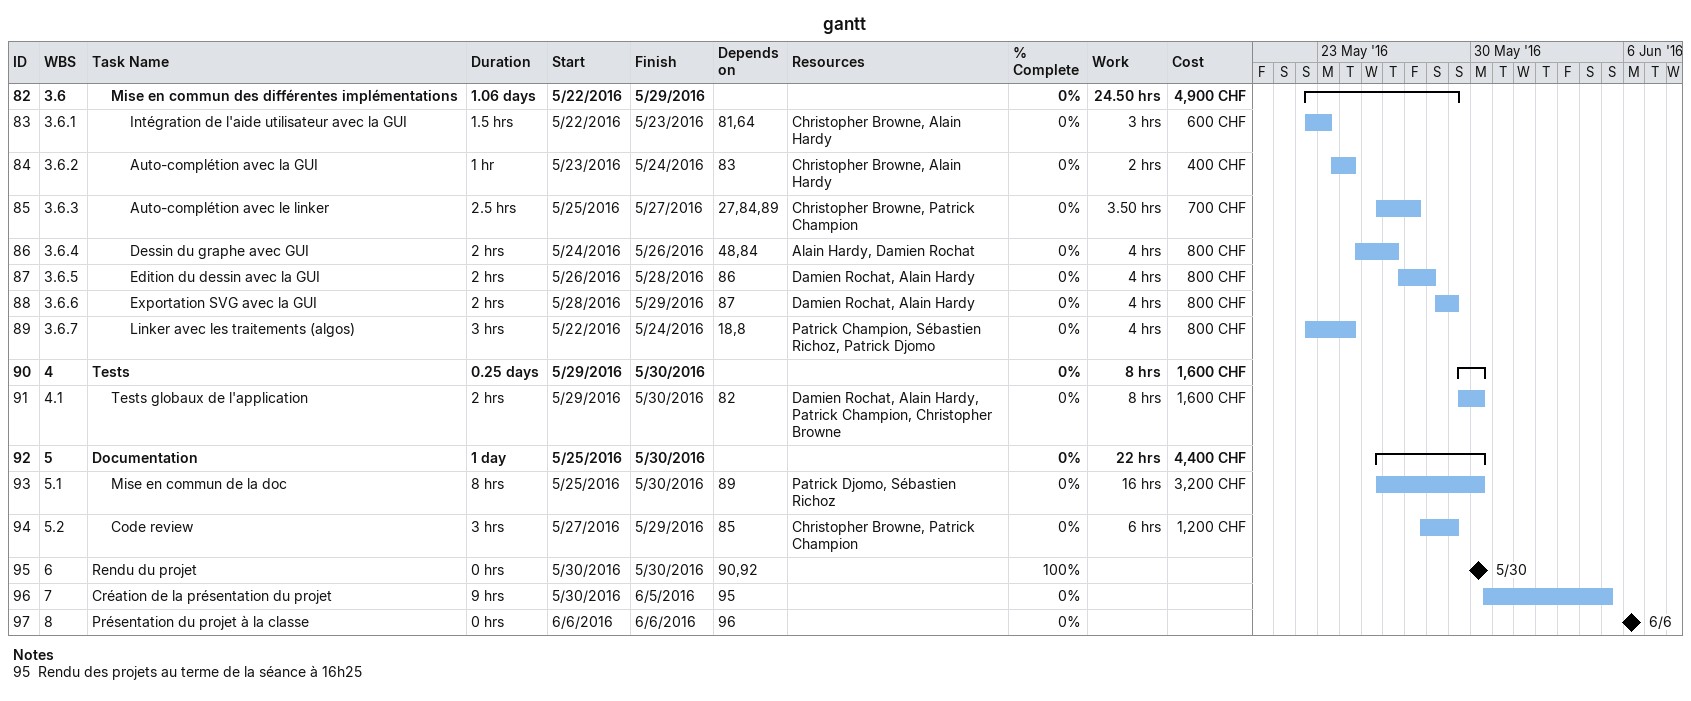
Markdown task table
gantt

| ID | WBS | Task | Duration | Start | Finish | Predecessors | Resources | % complete | Work (h) | Cost (CHF) |
|---|---|---|---|---|---|---|---|---|---|---|
| 82 | 3.6 | **Mise en commun des différentes implémentations** | 1.06d | 2016-05-22 | 2016-05-29 |  |  | 0 | 24.50 | 4900 |
| 83 | 3.6.1 | Intégration de l'aide utilisateur avec la GUI | 1.5h | 2016-05-22 | 2016-05-23 | 81, 64 | Christopher Browne, Alain Hardy | 0 | 3 | 600 |
| 84 | 3.6.2 | Auto-complétion avec la GUI | 1h | 2016-05-23 | 2016-05-24 | 83 | Christopher Browne, Alain Hardy | 0 | 2 | 400 |
| 85 | 3.6.3 | Auto-complétion avec le linker | 2.5h | 2016-05-25 | 2016-05-27 | 27, 84, 89 | Christopher Browne, Patrick Champion | 0 | 3.50 | 700 |
| 86 | 3.6.4 | Dessin du graphe avec GUI | 2h | 2016-05-24 | 2016-05-26 | 48, 84 | Alain Hardy, Damien Rochat | 0 | 4 | 800 |
| 87 | 3.6.5 | Edition du dessin avec la GUI | 2h | 2016-05-26 | 2016-05-28 | 86 | Damien Rochat, Alain Hardy | 0 | 4 | 800 |
| 88 | 3.6.6 | Exportation SVG avec la GUI | 2h | 2016-05-28 | 2016-05-29 | 87 | Damien Rochat, Alain Hardy | 0 | 4 | 800 |
| 89 | 3.6.7 | Linker avec les traitements (algos) | 3h | 2016-05-22 | 2016-05-24 | 18, 8 | Patrick Champion, Sébastien Richoz, Patrick Djomo | 0 | 4 | 800 |
| 90 | 4 | **Tests** | 0.25d | 2016-05-29 | 2016-05-30 |  |  | 0 | 8 | 1600 |
| 91 | 4.1 | Tests globaux de l'application | 2h | 2016-05-29 | 2016-05-30 | 82 | Damien Rochat, Alain Hardy, Patrick Champion, Christopher Browne | 0 | 8 | 1600 |
| 92 | 5 | **Documentation** | 1d | 2016-05-25 | 2016-05-30 |  |  | 0 | 22 | 4400 |
| 93 | 5.1 | Mise en commun de la doc | 8h | 2016-05-25 | 2016-05-30 | 89 | Patrick Djomo, Sébastien Richoz | 0 | 16 | 3200 |
| 94 | 5.2 | Code review | 3h | 2016-05-27 | 2016-05-29 | 85 | Christopher Browne, Patrick Champion | 0 | 6 | 1200 |
| 95 | 6 | Rendu du projet | 0h | 2016-05-30 | 2016-05-30 | 90, 92 |  | 100 |  |  |
| 96 | 7 | Création de la présentation du projet | 9h | 2016-05-30 | 2016-06-05 | 95 |  | 0 |  |  |
| 97 | 8 | Présentation du projet à la classe | 0h | 2016-06-06 | 2016-06-06 | 96 |  | 0 |  |  |

Notes
- 95: Rendu des projets au terme de la séance à 16h25
